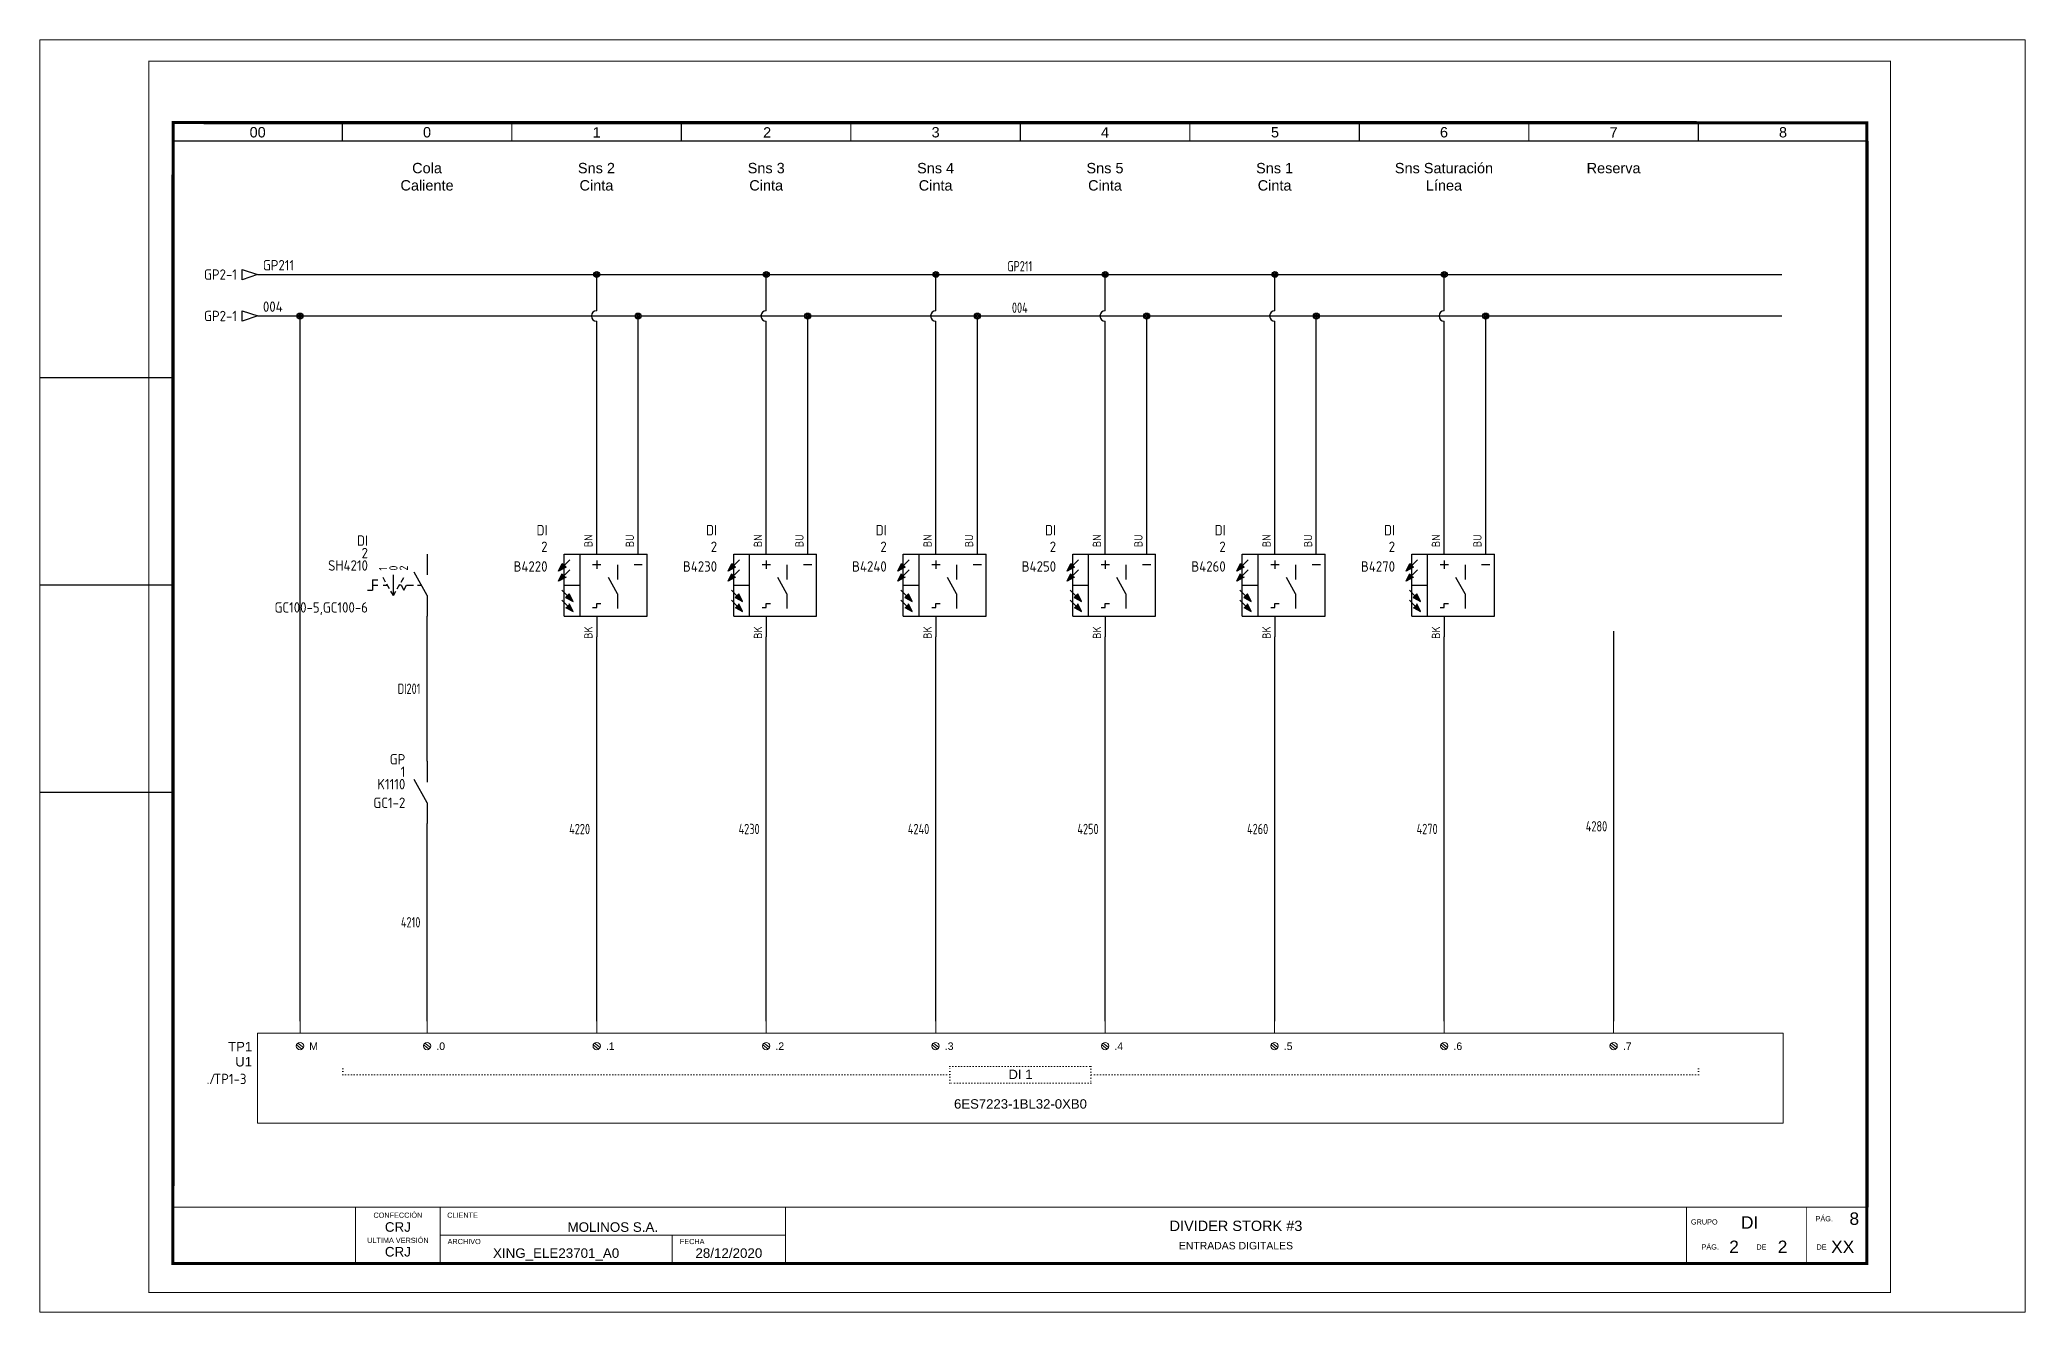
# Paper-space layout 'Layout1' of a CAD drawing. Header units: millimetres. Extents: x -26 to 453, y -5 to 302.
# The model-space entities are those that its viewports show. They can reach past a viewport. Long polylines and large blocks are cut down to what shows.
import ezdxf
from ezdxf.enums import TextEntityAlignment as Align

# ---------------------------------------------------------------- set-up
doc = ezdxf.new("R2010")
doc.units = ezdxf.units.MM
doc.linetypes.add('ACAD_ISO07W100', pattern=[3, 0, -3])
for name, color, linetype in [('BLK_12_THHN', 9, 'Continuous'), ('LOC', 8, 'Continuous'), ('POS', 52, 'Continuous'), ('RED_15', 1, 'Continuous'), ('SYMS', 7, 'Continuous'), ('TAGS', 150, 'Continuous'), ('TERMS', 123, 'Continuous'), ('WHT_15', 7, 'Continuous'), ('WIREFIXED', 7, 'Continuous'), ('WIRENO', 72, 'Continuous'), ('WIREREF_DEST', 52, 'Continuous'), ('XREF', 7, 'Continuous'), ('XREFCHILD', 134, 'Continuous')]:
    doc.layers.add(name, color=color, linetype=linetype)
doc.layers.add('eProC - L2', color=41, linetype='Continuous', lineweight=20)
doc.styles.get("Standard").update_dxf_attribs({"font": 'arial.ttf'})
doc.styles.add('WD_IEC', font='ISOCP2.shx', dxfattribs={"width": 0.9, "height": 4})
picture_1 = doc.add_image_def('image1.jpg', size_in_pixel=(564, 174))

# ---------------------------------------------------------------- blocks, each defined once
blk = doc.blocks.new('eproc_rotulo_005')
at = {"layer": 'eProC - L2', "color": 0, "lineweight": 5, "const_width": 0.233}
for points in [[(0.12, 297.12), (420.12, 297.12), (420.12, 0.12), (0.12, 0.12), (0.12, 297.12)], [(5.9, 20.72), (414.37, 20.7)], [(49.98, 7.12), (49.98, 20.72)], [(70.35, 7.12), (70.35, 20.72)], [(153.64, 7.04), (153.64, 20.64)], [(70.35, 13.92), (153.64, 13.92)], [(126.3, 7.12), (126.3, 13.92)]]:
    blk.add_lwpolyline(points, dxfattribs=at)
at = {"layer": 'eProC - L2', "color": 0}
blk.add_lwpolyline([(420.12, 0.12), (420.12, 297.12), (0.12, 297.12), (0.12, 0.12), (420.12, 0.12)], dxfattribs=at)
at = {"layer": 'eProC - L2', "color": 0, "lineweight": 40, "const_width": 0.75}
blk.add_lwpolyline([(5.92, 7.13), (414.37, 7.11), (414.4, 282.24), (5.95, 282.27)], close=True, dxfattribs=at)
at = {"layer": 'eProC - L2', "color": 0, "lineweight": 5, "const_width": 0.233}
for points in [[(46.8, 277.83), (5.9, 277.83), (5.9, 282.27), (46.8, 282.27)], [(87.64, 277.83), (46.75, 277.83), (46.75, 282.27), (87.64, 282.27)], [(128.54, 277.83), (87.64, 277.83), (87.64, 282.26), (128.54, 282.26)], [(169.38, 277.83), (128.49, 277.83), (128.49, 282.26), (169.38, 282.26)], [(210.28, 277.82), (169.38, 277.82), (169.38, 282.26), (210.28, 282.26)], [(251.12, 277.82), (210.23, 277.82), (210.23, 282.26), (251.12, 282.26)], [(292.02, 277.82), (251.12, 277.82), (251.12, 282.25), (292.02, 282.25)], [(332.86, 277.82), (291.97, 277.82), (291.97, 282.25), (332.86, 282.25)], [(373.76, 277.83), (332.86, 277.83), (332.86, 282.27), (373.76, 282.27)], [(414.6, 277.83), (373.71, 277.83), (373.71, 282.27), (414.6, 282.27)]]:
    blk.add_lwpolyline(points, close=True, dxfattribs=at)
at = {"layer": 'eProC - L2', "color": 0, "lineweight": 0, "const_width": 0.233}
for points in [[(370.87, 7.1), (370.87, 20.7)], [(399.87, 7.1), (399.87, 20.7)]]:
    blk.add_lwpolyline(points, dxfattribs=at)
at = {"layer": 'eProC - L2', "color": 0, "lineweight": 20, "char_height": 2.5, "attachment_point": 8}
for s, insert in [('{\\fArial|b0|i0|c0|p18;00}', (26.35, 278.66)), ('{\\fArial|b0|i0|c0|p18;0}', (67.19, 278.66)), ('{\\fArial|b0|i0|c0|p18;1}', (108.09, 278.66)), ('{\\fArial|b0|i0|c0|p18;2}', (149.2, 278.66)), ('{\\fArial|b0|i0|c0|p18;3}', (189.83, 278.66)), ('{\\fArial|b0|i0|c0|p18;4}', (230.67, 278.66)), ('{\\fArial|b0|i0|c0|p18;5}', (271.66, 278.66)), ('{\\fArial|b0|i0|c0|p18;6}', (312.41, 278.66)), ('{\\fArial|b0|i0|c0|p18;7}', (353.31, 278.66)), ('{\\fArial|b0|i0|c0|p18;8}', (394.16, 278.66))]:
    blk.add_mtext(s, dxfattribs=dict(at, insert=insert))
at = {"layer": 'eProC - L2', "color": 0, "char_height": 1.2552}
for s, insert, attachment_point in [('{\\fArial|b0|i0|c0|p18;CONFECCIÓN }', (60.16, 18.11), 8), ('{\\fArial|b0|i0|c0|p18;CLIENTE}', (72.05, 18.11), 7), ('{\\fArial|b0|i0|c0|p18;GRUPO}', (371.96, 16.49), 7), ('{\\fArial|b0|i0|c0|p18;PÁG.}', (402.01, 17.26), 7), ('{\\fArial|b0|i0|c0|p18;ULTIMA VERSIÓN}', (60.16, 12.05), 8), ('{\\fArial|b0|i0|c0|p18;ARCHIVO}', (72.15, 11.76), 7), ('{\\fArial|b0|i0|c0|p18;FECHA}', (128.15, 11.76), 7), ('{\\fArial|b0|i0|c0|p18;PÁG.}', (374.51, 10.46), 7), ('{\\fArial|b0|i0|c0|p18;DE}', (387.74, 10.46), 7), ('{\\fArial|b0|i0|c0|p18;DE}', (402.24, 10.46), 7)]:
    blk.add_mtext(s, dxfattribs=dict(at, insert=insert, attachment_point=attachment_point))
at = {"layer": 'eProC - L2', "color": 0}
for tag, p in [('PGRAL', (411.35, 17.92)), ('GR_01', (386.11, 17)), ('PG_01', (382.35, 11.13)), ('PT', (394.05, 11.13)), ('PAGT', (408.55, 11.13))]:
    blk.add_attdef(tag, text='', height=3, dxfattribs=at).set_placement(p, align=Align.MIDDLE_CENTER)
for tag, height, p in [('CONF', 2.31, (60.16, 14.76)), ('CLIENTE', 2.31, (111.99, 14.74)), ('DESC', 2.5, (262.25, 14.94)), ('ULT', 2.31, (60.16, 8.79)), ('ARCH', 2.31, (98.32, 8.46)), ('FECHA', 2.31, (139.97, 8.46)), ('DESC_2', 1.8, (262.25, 10.51))]:
    blk.add_attdef(tag, text='', height=height, dxfattribs=at).set_placement(p, align=Align.CENTER)
at = {"layer": 'eProC - L2', "color": 0, "flags": 9}
blk.add_attdef('WD_TB', (0.12, 0.12), '', height=2.5, dxfattribs=at)
at = {"layer": 'eProC - L2', "color": 0}
image = blk.add_image(picture_1, insert=(5.9, 7.12), size_in_units=(44.08, 13.6), dxfattribs=at)
image.dxf.flags = 7
blk = doc.blocks.new('WD_WNH')
at = {"linetype": 'Continuous', "style": 'WD_IEC', "width": 0.8}
blk.add_attdef('WIRENO', text='', height=2.5, dxfattribs=at).set_placement((0, 0.75), align=Align.CENTER)
at = {"style": 'WD_IEC', "flags": 1}
for tag, p in [('W08USER', (0, 0.375)), ('W04USER', (0, 0.875)), ('W05USER', (0, 0.75)), ('W09USER', (0, 0.25)), ('W03USER', (0, 1)), ('W06USER', (0, 0.625)), ('W07USER', (0, 0.5)), ('W02USER', (0, 1.125)), ('W01USER', (0, 1.25)), ('W10USER', (0, 0.125))]:
    blk.add_attdef(tag, text='', height=0.08, dxfattribs=at).set_placement(p, align=Align.CENTER)
blk = doc.blocks.new('WDDOT')
for radius in [0.72, 0.449, 0.223]:
    blk.add_circle((0, 0), radius)
blk = doc.blocks.new('DI_1500')
at = {"layer": 'eProC - L2', "color": 0}
for points in [[(0, 0), (-0.01, -257.12), (408.47, -257.17), (408.47, 0), (0, 0)], [(388.26, -215.25), (20.4, -215.25)], [(20.4, -236.9), (20.4, -215.25)], [(30.65, -212.29), (30.65, -215.25)], [(61.29, -212.29), (61.29, -215.25)], [(102.19, -212.29), (102.19, -215.25)], [(143.08, -212.29), (143.08, -215.25)], [(183.93, -212.29), (183.93, -215.25)], [(224.82, -212.29), (224.82, -215.25)], [(265.67, -212.29), (265.67, -215.25)], [(306.57, -212.29), (306.57, -215.25)], [(347.41, -212.29), (347.41, -215.25)], [(388.26, -215.25), (388.26, -236.9)], [(31.12, -219.08), (29.81, -218.04)], [(30.13, -217.61), (31.46, -218.66)], [(61.76, -219.08), (60.45, -218.04)], [(60.78, -217.61), (62.11, -218.66)], [(102.66, -219.08), (101.35, -218.04)], [(101.67, -217.61), (103.01, -218.66)], [(143.53, -219.08), (142.22, -218.04)], [(142.54, -217.61), (143.88, -218.66)], [(184.37, -219.08), (183.07, -218.04)], [(183.39, -217.61), (184.72, -218.66)], [(225.27, -219.08), (223.96, -218.04)], [(224.28, -217.61), (225.62, -218.66)], [(266.11, -219.08), (264.81, -218.04)], [(265.13, -217.61), (266.46, -218.66)], [(307.04, -219.08), (305.73, -218.04)], [(306.05, -217.61), (307.38, -218.66)], [(347.88, -219.08), (346.57, -218.04)], [(346.89, -217.61), (348.23, -218.66)], [(20.4, -236.9), (388.26, -236.9)]]:
    blk.add_lwpolyline(points, dxfattribs=at)
at = {"layer": 'eProC - L2', "color": 0, "linetype": 'ACAD_ISO07W100', "ltscale": 0.2}
for points in [[(40.95, -223.8), (40.95, -225.26), (187.38, -225.26)], [(367.86, -223.8), (367.86, -225.26), (221.37, -225.26)]]:
    blk.add_lwpolyline(points, dxfattribs=at)
blk.add_lwpolyline([(187.38, -223.24), (221.37, -223.24), (221.37, -227.27), (187.38, -227.27)], close=True, dxfattribs=at)
at = {"layer": 'eProC - L2', "color": 0}
for centre in [(30.65, -218.33), (61.29, -218.33), (102.19, -218.33), (143.06, -218.33), (183.9, -218.33), (224.8, -218.33), (265.64, -218.33), (306.57, -218.33), (347.41, -218.33)]:
    blk.add_circle(centre, 0.885, dxfattribs=at)
at = {"layer": 'eProC - L2', "color": 0, "attachment_point": 1}
for s, insert, char_height in [('M', (32.87, -217.46), 1.81), ('.0', (63.52, -217.46), 1.814), ('.1', (104.41, -217.46), 1.814), ('.2', (145.28, -217.46), 1.814), ('.3', (186.13, -217.46), 1.814), ('.4', (227.02, -217.46), 1.814), ('.5', (267.87, -217.46), 1.814), ('.6', (308.79, -217.46), 1.814), ('.7', (349.64, -217.46), 1.814)]:
    blk.add_mtext_dynamic_manual_height_columns(s, width=4.9131, gutter_width=11.34, heights=[0], dxfattribs=dict(at, insert=insert, char_height=char_height))
at = {"layer": 'eProC - L2', "color": 0}
for tag, p in [('GRUPO', (19.12, -219.59)), ('MODULO', (19.08, -223.26))]:
    blk.add_attdef(tag, text='', height=2.27, dxfattribs=at).set_placement(p, align=Align.RIGHT)
for tag, p in [('BYTE', (204.38, -226.29)), ('MODELO', (204.38, -233.43))]:
    blk.add_attdef(tag, text='', height=2.27, dxfattribs=at).set_placement(p, align=Align.CENTER)
blk = doc.blocks.new('HA2D1_REF')
at = {"insert": (0.12, 1.25), "char_height": 2.5, "attachment_point": 1, "style": 'WD_IEC'}
blk.add_mtext_dynamic_manual_height_columns('./', width=3.6033, gutter_width=12.5, heights=[0], dxfattribs=at)
at = {"style": 'WD_IEC', "flags": 8}
blk.add_attdef('SIGCODE', (0, 3), '', height=2.5, dxfattribs=at)
at = {"style": 'WD_IEC'}
blk.add_attdef('XREF', text='', height=2.5, dxfattribs=at).set_placement((1.82, 0), align=Align.MIDDLE_LEFT)
blk.add_attdef('DESC1', text='', height=2.5, dxfattribs=at).set_placement((4.5, -4.19), align=Align.MIDDLE_CENTER)
blk = doc.blocks.new('HA1D3')
blk.add_lwpolyline([(0, 0), (-3.75, -1.25), (-3.75, 1.25)], close=True)
at = {"style": 'WD_IEC'}
blk.add_attdef('XREF', text='', height=2.5, dxfattribs=at).set_placement((-5, 0), align=Align.MIDDLE_RIGHT)
at = {"style": 'WD_IEC', "flags": 1}
blk.add_attdef('SIGCODE', text='', height=1, dxfattribs=at).set_placement((-2.5, 1.8), align=Align.RIGHT)
at = {"style": 'WD_IEC'}
for tag, p, height, flags in [('X1TERM01', (0, 0), 0.32, 1), ('WIRENO', (1.25, 1), 2.5, 8)]:
    blk.add_attdef(tag, p, '', height=height, dxfattribs=dict(at, flags=flags))
blk.add_attdef('DESC1', text='', height=2.5, dxfattribs=at).set_placement((1.25, -1), align=Align.TOP_LEFT)
blk = doc.blocks.new('WD_WNV')
at = {"linetype": 'Continuous', "style": 'WD_IEC', "width": 0.8}
blk.add_attdef('WIRENO', text='', height=2.5, dxfattribs=at).set_placement((-1.6, 0), align=Align.MIDDLE_RIGHT)
at = {"style": 'WD_IEC', "flags": 1}
for tag, p in [('W08USER', (-1, 0.375)), ('W04USER', (-1, 0.875)), ('W05USER', (-1, 0.75)), ('W09USER', (-1, 0.25)), ('W03USER', (-1, 1)), ('W06USER', (-1, 0.625)), ('W07USER', (-1, 0.5)), ('W02USER', (-1, 1.125)), ('W01USER', (-1, 1.25)), ('W10USER', (-1, 0.125))]:
    blk.add_attdef(tag, text='', height=0.08, dxfattribs=at).set_placement(p, align=Align.CENTER)
blk = doc.blocks.new('VPE11B16')
for p, q in [((0, 7.5), (0, 12.5)), ((10, 7.5), (10, 12.5)), ((-9.2, 3.39), (-8.29, 5.2)), ((-8.29, 5.2), (-7.38, 4.29)), ((-7.85, -7.5), (-7.85, 7.5)), ((-7.85, 7.5), (12.15, 7.5)), ((-7.83, 4.75), (-6.47, 6.11)), ((-4.1, 7.5), (-4.1, -7.5)), ((-1, 4.94), (1, 4.94)), ((0, 5.94), (0, 3.94)), ((5, 4.88), (5, 1.38)), ((9, 4.94), (11, 4.94)), ((12.15, -7.5), (12.15, 7.5)), ((-7.38, 4.29), (-9.2, 3.39)), ((-9.2, 0.98), (-8.29, 2.8)), ((-7.38, 1.89), (-9.2, 0.98)), ((-7.85, 0), (-4.1, 0)), ((-7.83, 2.34), (-6.47, 3.71)), ((5, -2.12), (2.81, 1.81)), ((-7.06, -2.56), (-8.42, -1.2)), ((-7.06, -4.97), (-8.42, -3.6)), ((-6.61, -2.11), (-7.52, -3.02)), ((-7.52, -3.02), (-5.7, -3.92)), ((-5.7, -3.92), (-6.61, -2.11)), ((-5.7, -6.33), (-6.61, -4.51)), ((0, -5.43), (0, -4.43)), ((0, -4.43), (1, -4.43)), ((5, -2.12), (5, -5.62)), ((-7.85, -7.5), (12.15, -7.5)), ((-7.52, -5.42), (-5.7, -6.33)), ((-1, -5.43), (0, -5.43)), ((0, -7.5), (0, -12.5))]:
    blk.add_line(p, q)
for points in [[(-8.29, 5.2), (-7.38, 4.29), (-9.2, 3.39)], [(-8.29, 2.8), (-7.38, 1.89), (-9.2, 0.98)], [(-6.61, -2.11), (-7.52, -3.02), (-5.7, -3.92)], [(-6.61, -4.51), (-7.52, -5.42), (-5.7, -6.33)]]:
    blk.add_solid(points)
at = {"style": 'WD_IEC'}
for tag, p in [('INST', (-11.85, 12)), ('LOC', (-11.85, 8)), ('TAG1', (-11.85, 3.25)), ('XREF', (-11.85, -1.35)), ('DESC1', (-11.85, -5.2)), ('DESC2', (-11.85, -9.2)), ('DESC3', (-11.85, -13.2))]:
    blk.add_attdef(tag, text='', height=2.5, dxfattribs=at).set_placement(p, align=Align.RIGHT)
for tag, p in [('TERM01', (-1, 12.23)), ('TERM02', (9, 12.23))]:
    blk.add_attdef(tag, text='', height=2, rotation=90, dxfattribs=at).set_placement(p, align=Align.RIGHT)
at = {"style": 'WD_IEC', "flags": 1}
for tag, p, height in [('X2TERM01', (0, 12.5), 0.32), ('X2TERM02', (10, 12.5), 0.32), ('MFG', (12.69, 6.06), 1.5), ('CAT', (12.69, 3.56), 1.5), ('X4LINK', (-7.85, 0), 0.32), ('X1LINK', (12.15, 0), 0.32), ('ASSYCODE', (12.76, -4.38), 1), ('FAMILY', (12.76, -5.88), 1), ('CATDESC', (12.76, -7.38), 1), ('X8TERM03', (0, -12.5), 0.32)]:
    blk.add_attdef(tag, p, '', height=height, dxfattribs=at)
at = {"style": 'WD_IEC'}
blk.add_attdef('TERM03', (-1, -12.96), '', height=2, rotation=90, dxfattribs=at)
blk = doc.blocks.new('VSS11S31')
for p, q in [((0, 7.5), (0, 2.5)), ((-13.12, 1.25), (-11.87, 1.25)), ((-13.12, 1.25), (-13.12, -1.25)), ((-13.12, 0), (-11.87, 0)), ((-10, 0.75), (-10.62, 1.83)), ((-10.62, 0), (-9.57, 0)), ((-9.06, -0.88), (-9.69, 0.21)), ((-8.12, -2.5), (-8.12, 2.5)), ((-7.19, -0.88), (-6.56, 0.21)), ((-6.25, 0), (-6.68, 0)), ((-6.25, 0.75), (-5.62, 1.83)), ((-6.25, 0), (-5.62, -1.25)), ((-5.62, -1.25), (-5, 0)), ((-5, 0), (-3.31, 0)), ((0, -2.5), (-3.12, 3.12)), ((-2.31, 0), (-1.39, 0)), ((-14.37, -1.25), (-13.12, -1.25)), ((-8.12, -2.5), (-8.75, -1.42)), ((-8.12, -2.5), (-7.5, -1.42)), ((0, -2.5), (0, -7.5))]:
    blk.add_line(p, q)
at = {"style": 'WD_IEC'}
for tag, p in [('INST', (-14.26, 9.49)), ('TAG1', (-14.26, 3.49)), ('LOC', (-14.26, 6.49)), ('DESC1', (-14.26, -9.62)), ('DESC3', (-14.26, -15.62)), ('DESC2', (-14.26, -12.62))]:
    blk.add_attdef(tag, text='', height=2.5, dxfattribs=at).set_placement(p, align=Align.RIGHT)
at = {"style": 'WD_IEC', "flags": 8}
for tag, p in [('POS1', (-10.62, 3.5)), ('POS2', (-8.12, 3.5)), ('POS3', (-5.62, 3.5))]:
    blk.add_attdef(tag, text='', height=2, rotation=90, dxfattribs=at).set_placement(p, align=Align.MIDDLE_LEFT)
at = {"style": 'WD_IEC'}
blk.add_attdef('TERM01', text='', height=2, rotation=90, dxfattribs=at).set_placement((-1, 7.5), align=Align.RIGHT)
at = {"style": 'WD_IEC', "flags": 1}
for tag, p, height in [('X2TERM01', (0, 7.5), 0.32), ('CONTACT', (0.75, 3.89), 1), ('MFG', (-18.2, 0.06), 1.5), ('X1LINK', (0, 0), 0.32), ('COMMON', (2, 2.64), 1), ('CAT', (-18.2, -2.51), 1.5), ('ASSYCODE', (1, -3.5), 1), ('FAMILY', (1, -5), 1), ('X8TERM02', (0, -7.5), 0.32), ('CATDESC', (1, -6.5), 1)]:
    blk.add_attdef(tag, p, '', height=height, dxfattribs=at)
at = {"style": 'WD_IEC'}
blk.add_attdef('TERM02', (-1.1, -7.8), '', height=2, rotation=90, dxfattribs=at)
at = {"lineweight": 15, "style": 'WD_IEC'}
blk.add_attdef('XREF', text='', height=2.5, dxfattribs=at).set_placement((-14.26, -6.62), align=Align.RIGHT)
blk = doc.blocks.new('VMS21')
for p, q in [((0, 7.5), (0, 2.5)), ((0, -2.5), (-3.12, 3.12)), ((0, -2.5), (0, -7.5))]:
    blk.add_line(p, q)
at = {"style": 'WD_IEC'}
for tag, p in [('INST', (-5.25, 6.75)), ('LOC', (-5.25, 3.75)), ('TAG2', (-5.25, 0.75)), ('DESC1', (-5.25, -6.75)), ('XREF', (-5.25, -3.75)), ('DESC2', (-5.25, -9.75)), ('DESC3', (-5.25, -12.75))]:
    blk.add_attdef(tag, text='', height=2.5, dxfattribs=at).set_placement(p, align=Align.RIGHT)
blk.add_attdef('TERM01', text='', height=2, rotation=90, dxfattribs=at).set_placement((-1, 7.5), align=Align.RIGHT)
at = {"style": 'WD_IEC', "flags": 1}
for tag, p, height in [('X2TERM01', (0, 7.5), 0.32), ('X4LINK', (-2.81, 0), 0.32), ('X1LINK', (-0.5, 0), 0.32), ('CONTACT', (4, -3.5), 1), ('FAMILY', (4, -5), 1), ('X8TERM02', (0, -7.5), 0.32)]:
    blk.add_attdef(tag, p, '', height=height, dxfattribs=at)
at = {"style": 'WD_IEC'}
blk.add_attdef('TERM02', (-1, -7.5), '', height=2, rotation=90, dxfattribs=at)

msp = doc.modelspace()

# ---------------------------------------------------------------- linework, layer by layer
for p, q in [((5.9, 220.72), (-76.86, 220.72)), ((5.9, 170.72), (-76.86, 170.72)), ((5.9, 120.72), (-76.86, 120.72))]:
    msp.add_line(p, q)
at = {"layer": 'BLK_12_THHN'}
msp.add_line((414.6, 277.83), (414.59, 20.7), dxfattribs=at)
at = {"layer": 'RED_15'}
for p, q in [((26.35, 245.63), (393.9, 245.63)), ((108.1, 236.9), (108.1, 245.63)), ((148.99, 236.9), (148.99, 245.63)), ((189.89, 236.9), (189.89, 245.55)), ((230.73, 236.9), (230.73, 245.55)), ((271.63, 236.9), (271.63, 245.63)), ((312.48, 236.9), (312.48, 245.63)), ((108.1, 183.22), (108.1, 234.36)), ((148.99, 183.22), (148.99, 234.36)), ((189.89, 183.22), (189.89, 234.36)), ((230.73, 183.22), (230.73, 234.36)), ((271.63, 183.22), (271.63, 234.36)), ((312.48, 183.22), (312.48, 234.36)), ((67.2, 128.22), (67.2, 163.22)), ((108.1, 65.59), (108.1, 158.22)), ((148.99, 65.59), (148.99, 158.22)), ((189.89, 65.59), (189.89, 158.22)), ((230.73, 65.59), (230.73, 158.22)), ((271.63, 65.59), (271.63, 158.22)), ((312.48, 65.59), (312.48, 158.22)), ((353.37, 65.59), (353.37, 159.58)), ((67.2, 65.59), (67.2, 113.22))]:
    msp.add_line(p, q, dxfattribs=at)
for centre in [(108.1, 235.63), (148.99, 235.63), (189.89, 235.63), (230.73, 235.63), (271.63, 235.63), (312.48, 235.63)]:
    msp.add_arc(centre, 1.27, 90, 270, dxfattribs=at)
at = {"layer": 'WHT_15'}
for p, q in [((26.37, 235.63), (393.9, 235.63)), ((36.56, 65.59), (36.56, 235.63)), ((118.1, 183.22), (118.1, 235.63)), ((158.99, 183.22), (158.99, 235.63)), ((199.89, 183.22), (199.89, 235.31)), ((240.73, 183.22), (240.73, 235.31)), ((281.63, 183.22), (281.63, 235.63)), ((322.48, 183.22), (322.48, 235.63))]:
    msp.add_line(p, q, dxfattribs=at)

# ---------------------------------------------------------------- block references
ref = msp.add_blockref('eproc_rotulo_005', (0, 0))
ref.add_attrib('PAGT', 'XX', dxfattribs={"layer": 'eProC - L2', "height": 3}).set_placement((408.55, 11.13), align=Align.MIDDLE_CENTER)
ref.add_attrib('PGRAL', '8', dxfattribs={"layer": 'eProC - L2', "height": 3}).set_placement((411.35, 17.92), align=Align.MIDDLE_CENTER)
ref.add_attrib('PT', '2', dxfattribs={"layer": 'eProC - L2', "height": 3}).set_placement((394.05, 11.13), align=Align.MIDDLE_CENTER)
ref.add_attrib('GR_01', 'DI', dxfattribs={"layer": 'eProC - L2', "height": 3}).set_placement((386.11, 17), align=Align.MIDDLE_CENTER)
ref.add_attrib('PG_01', '2', dxfattribs={"layer": 'eProC - L2', "height": 3}).set_placement((382.35, 11.13), align=Align.MIDDLE_CENTER)
ref.add_attrib('FECHA', '28/12/2020', dxfattribs={"layer": 'eProC - L2', "height": 2.305}).set_placement((139.97, 8.46), align=Align.CENTER)
ref.add_attrib('CLIENTE', 'MOLINOS S.A.', dxfattribs={"layer": 'eProC - L2', "height": 2.3051}).set_placement((111.99, 14.74), align=Align.CENTER)
ref.add_attrib('CONF', 'CRJ', dxfattribs={"layer": 'eProC - L2', "height": 2.305}).set_placement((60.16, 14.76), align=Align.CENTER)
ref.add_attrib('ULT', 'CRJ', dxfattribs={"layer": 'eProC - L2', "height": 2.305}).set_placement((60.16, 8.79), align=Align.CENTER)
ref.add_attrib('DESC', 'DIVIDER STORK #3', dxfattribs={"layer": 'eProC - L2', "height": 2.5}).set_placement((262.25, 14.94), align=Align.CENTER)
ref.add_attrib('DESC_2', 'ENTRADAS DIGITALES', dxfattribs={"layer": 'eProC - L2', "height": 1.8}).set_placement((262.25, 10.51), align=Align.CENTER)
ref.add_attrib('ARCH', 'XING_ELE23701_A0', dxfattribs={"layer": 'eProC - L2', "height": 2.3051}).set_placement((98.32, 8.46), align=Align.CENTER)
at = {"layer": 'SYMS'}
ref = msp.add_blockref('HA1D3', (26.35, 245.63), dxfattribs=at)
ref.add_attrib('XREF', 'GP2-1', dxfattribs={"layer": 'XREF', "height": 2.5, "style": 'WD_IEC'}).set_placement((21.35, 245.63), align=Align.MIDDLE_RIGHT)
ref.add_attrib('WIRENO', 'GP211', (27.6, 246.63), dxfattribs={"layer": 'WIREREF_DEST', "height": 2.5, "style": 'WD_IEC', "flags": 8})
for p in [(108.1, 245.63), (148.99, 245.63), (189.89, 245.63), (230.73, 245.63), (271.63, 245.63), (312.48, 245.63), (36.56, 235.63), (118.1, 235.63), (158.99, 235.63), (199.89, 235.63), (240.73, 235.63), (281.63, 235.63), (322.48, 235.63)]:
    msp.add_blockref('WDDOT', p, dxfattribs=at)
ref = msp.add_blockref('HA1D3', (26.37, 235.63), dxfattribs=at)
ref.add_attrib('XREF', 'GP2-1', dxfattribs={"layer": 'XREF', "height": 2.5, "style": 'WD_IEC'}).set_placement((21.37, 235.63), align=Align.MIDDLE_RIGHT)
ref.add_attrib('WIRENO', '004', (27.62, 236.63), dxfattribs={"layer": 'WIREREF_DEST', "height": 2.5, "style": 'WD_IEC', "flags": 8})
ref = msp.add_blockref('VSS11S31', (67.2, 170.72), dxfattribs=at)
ref.add_attrib('POS1', '1', dxfattribs={"layer": 'POS', "height": 2, "rotation": 90, "style": 'WD_IEC', "flags": 8}).set_placement((56.58, 174.22), align=Align.MIDDLE_LEFT)
ref.add_attrib('POS2', '0', dxfattribs={"layer": 'POS', "height": 2, "rotation": 90, "style": 'WD_IEC', "flags": 8}).set_placement((59.08, 174.22), align=Align.MIDDLE_LEFT)
ref.add_attrib('POS3', '2', dxfattribs={"layer": 'POS', "height": 2, "rotation": 90, "style": 'WD_IEC', "flags": 8}).set_placement((61.58, 174.22), align=Align.MIDDLE_LEFT)
ref.add_attrib('TAG1', 'SH4210', dxfattribs={"layer": 'TAGS', "height": 2.5, "style": 'WD_IEC'}).set_placement((52.94, 174.21), align=Align.RIGHT)
ref.add_attrib('INST', 'DI', dxfattribs={"layer": 'LOC', "height": 2.5, "style": 'WD_IEC'}).set_placement((52.94, 180.21), align=Align.RIGHT)
ref.add_attrib('LOC', '2', dxfattribs={"layer": 'LOC', "height": 2.5, "style": 'WD_IEC'}).set_placement((52.94, 177.21), align=Align.RIGHT)
ref.add_attrib('XREF', 'GC100-5,GC100-6', dxfattribs={"layer": 'XREF', "lineweight": 15, "height": 2.5, "style": 'WD_IEC'}).set_placement((52.94, 164.09), align=Align.RIGHT)
ref = msp.add_blockref('VPE11B16', (108.1, 170.72), dxfattribs=at)
ref.add_attrib('TERM02', 'BU', dxfattribs={"layer": 'TERMS', "height": 2, "rotation": 90, "style": 'WD_IEC'}).set_placement((117.1, 182.95), align=Align.RIGHT)
ref.add_attrib('TERM01', 'BN', dxfattribs={"layer": 'TERMS', "height": 2, "rotation": 90, "style": 'WD_IEC'}).set_placement((107.1, 182.95), align=Align.RIGHT)
ref.add_attrib('TERM03', 'BK', (107.1, 157.76), dxfattribs={"layer": 'TERMS', "height": 2, "rotation": 90, "style": 'WD_IEC'})
ref.add_attrib('TAG1', 'B4220', dxfattribs={"layer": 'TAGS', "height": 2.5, "style": 'WD_IEC'}).set_placement((96.25, 173.97), align=Align.RIGHT)
ref.add_attrib('INST', 'DI', dxfattribs={"layer": 'LOC', "height": 2.5, "style": 'WD_IEC'}).set_placement((96.25, 182.72), align=Align.RIGHT)
ref.add_attrib('LOC', '2', dxfattribs={"layer": 'LOC', "height": 2.5, "style": 'WD_IEC'}).set_placement((96.25, 178.72), align=Align.RIGHT)
ref = msp.add_blockref('VPE11B16', (148.99, 170.72), dxfattribs=at)
ref.add_attrib('TERM02', 'BU', dxfattribs={"layer": 'TERMS', "height": 2, "rotation": 90, "style": 'WD_IEC'}).set_placement((157.99, 182.95), align=Align.RIGHT)
ref.add_attrib('TERM01', 'BN', dxfattribs={"layer": 'TERMS', "height": 2, "rotation": 90, "style": 'WD_IEC'}).set_placement((147.99, 182.95), align=Align.RIGHT)
ref.add_attrib('TERM03', 'BK', (147.99, 157.76), dxfattribs={"layer": 'TERMS', "height": 2, "rotation": 90, "style": 'WD_IEC'})
ref.add_attrib('TAG1', 'B4230', dxfattribs={"layer": 'TAGS', "height": 2.5, "style": 'WD_IEC'}).set_placement((137.14, 173.97), align=Align.RIGHT)
ref.add_attrib('INST', 'DI', dxfattribs={"layer": 'LOC', "height": 2.5, "style": 'WD_IEC'}).set_placement((137.14, 182.72), align=Align.RIGHT)
ref.add_attrib('LOC', '2', dxfattribs={"layer": 'LOC', "height": 2.5, "style": 'WD_IEC'}).set_placement((137.14, 178.72), align=Align.RIGHT)
ref = msp.add_blockref('VPE11B16', (189.89, 170.72), dxfattribs=at)
ref.add_attrib('TERM02', 'BU', dxfattribs={"layer": 'TERMS', "height": 2, "rotation": 90, "style": 'WD_IEC'}).set_placement((198.89, 182.95), align=Align.RIGHT)
ref.add_attrib('TERM01', 'BN', dxfattribs={"layer": 'TERMS', "height": 2, "rotation": 90, "style": 'WD_IEC'}).set_placement((188.89, 182.95), align=Align.RIGHT)
ref.add_attrib('TERM03', 'BK', (188.89, 157.76), dxfattribs={"layer": 'TERMS', "height": 2, "rotation": 90, "style": 'WD_IEC'})
ref.add_attrib('TAG1', 'B4240', dxfattribs={"layer": 'TAGS', "height": 2.5, "style": 'WD_IEC'}).set_placement((178.04, 173.97), align=Align.RIGHT)
ref.add_attrib('INST', 'DI', dxfattribs={"layer": 'LOC', "height": 2.5, "style": 'WD_IEC'}).set_placement((178.04, 182.72), align=Align.RIGHT)
ref.add_attrib('LOC', '2', dxfattribs={"layer": 'LOC', "height": 2.5, "style": 'WD_IEC'}).set_placement((178.04, 178.72), align=Align.RIGHT)
ref = msp.add_blockref('VPE11B16', (230.73, 170.72), dxfattribs=at)
ref.add_attrib('TERM02', 'BU', dxfattribs={"layer": 'TERMS', "height": 2, "rotation": 90, "style": 'WD_IEC'}).set_placement((239.73, 182.95), align=Align.RIGHT)
ref.add_attrib('TERM01', 'BN', dxfattribs={"layer": 'TERMS', "height": 2, "rotation": 90, "style": 'WD_IEC'}).set_placement((229.73, 182.95), align=Align.RIGHT)
ref.add_attrib('TERM03', 'BK', (229.73, 157.76), dxfattribs={"layer": 'TERMS', "height": 2, "rotation": 90, "style": 'WD_IEC'})
ref.add_attrib('TAG1', 'B4250', dxfattribs={"layer": 'TAGS', "height": 2.5, "style": 'WD_IEC'}).set_placement((218.88, 173.97), align=Align.RIGHT)
ref.add_attrib('INST', 'DI', dxfattribs={"layer": 'LOC', "height": 2.5, "style": 'WD_IEC'}).set_placement((218.88, 182.72), align=Align.RIGHT)
ref.add_attrib('LOC', '2', dxfattribs={"layer": 'LOC', "height": 2.5, "style": 'WD_IEC'}).set_placement((218.88, 178.72), align=Align.RIGHT)
ref = msp.add_blockref('VPE11B16', (271.63, 170.72), dxfattribs=at)
ref.add_attrib('TERM02', 'BU', dxfattribs={"layer": 'TERMS', "height": 2, "rotation": 90, "style": 'WD_IEC'}).set_placement((280.63, 182.95), align=Align.RIGHT)
ref.add_attrib('TERM01', 'BN', dxfattribs={"layer": 'TERMS', "height": 2, "rotation": 90, "style": 'WD_IEC'}).set_placement((270.63, 182.95), align=Align.RIGHT)
ref.add_attrib('TERM03', 'BK', (270.63, 157.76), dxfattribs={"layer": 'TERMS', "height": 2, "rotation": 90, "style": 'WD_IEC'})
ref.add_attrib('TAG1', 'B4260', dxfattribs={"layer": 'TAGS', "height": 2.5, "style": 'WD_IEC'}).set_placement((259.78, 173.97), align=Align.RIGHT)
ref.add_attrib('INST', 'DI', dxfattribs={"layer": 'LOC', "height": 2.5, "style": 'WD_IEC'}).set_placement((259.78, 182.72), align=Align.RIGHT)
ref.add_attrib('LOC', '2', dxfattribs={"layer": 'LOC', "height": 2.5, "style": 'WD_IEC'}).set_placement((259.78, 178.72), align=Align.RIGHT)
ref = msp.add_blockref('VPE11B16', (312.48, 170.72), dxfattribs=at)
ref.add_attrib('TERM02', 'BU', dxfattribs={"layer": 'TERMS', "height": 2, "rotation": 90, "style": 'WD_IEC'}).set_placement((321.48, 182.95), align=Align.RIGHT)
ref.add_attrib('TERM01', 'BN', dxfattribs={"layer": 'TERMS', "height": 2, "rotation": 90, "style": 'WD_IEC'}).set_placement((311.48, 182.95), align=Align.RIGHT)
ref.add_attrib('TERM03', 'BK', (311.48, 157.76), dxfattribs={"layer": 'TERMS', "height": 2, "rotation": 90, "style": 'WD_IEC'})
ref.add_attrib('TAG1', 'B4270', dxfattribs={"layer": 'TAGS', "height": 2.5, "style": 'WD_IEC'}).set_placement((300.62, 173.97), align=Align.RIGHT)
ref.add_attrib('INST', 'DI', dxfattribs={"layer": 'LOC', "height": 2.5, "style": 'WD_IEC'}).set_placement((300.62, 182.72), align=Align.RIGHT)
ref.add_attrib('LOC', '2', dxfattribs={"layer": 'LOC', "height": 2.5, "style": 'WD_IEC'}).set_placement((300.62, 178.72), align=Align.RIGHT)
ref = msp.add_blockref('VMS21', (67.2, 120.72), dxfattribs=at)
ref.add_attrib('XREF', 'GC1-2', dxfattribs={"layer": 'XREFCHILD', "height": 2.5, "style": 'WD_IEC'}).set_placement((61.95, 116.97), align=Align.RIGHT)
ref.add_attrib('LOC', '1', dxfattribs={"layer": 'LOC', "height": 2.5, "style": 'WD_IEC'}).set_placement((61.95, 124.47), align=Align.RIGHT)
ref.add_attrib('INST', 'GP', dxfattribs={"layer": 'LOC', "height": 2.5, "style": 'WD_IEC'}).set_placement((61.95, 127.47), align=Align.RIGHT)
ref.add_attrib('TAG2', 'K1110', dxfattribs={"layer": 'TAGS', "height": 2.5, "style": 'WD_IEC'}).set_placement((61.95, 121.47), align=Align.RIGHT)
ref = msp.add_blockref('HA2D1_REF', (13.97, 51.61), dxfattribs=at)
ref.add_attrib('XREF', 'TP1-3', dxfattribs={"layer": 'XREF', "height": 2.5, "style": 'WD_IEC'}).set_placement((15.79, 51.61), align=Align.MIDDLE_LEFT)
at = {"layer": 'WHT_15'}
ref = msp.add_blockref('DI_1500', (5.91, 277.88), dxfattribs=at)
ref.add_attrib('BYTE', 'DI 1', dxfattribs={"layer": 'eProC - L2', "height": 2.267}).set_placement((210.29, 51.59), align=Align.CENTER)
ref.add_attrib('MODELO', '6ES7223-1BL32-0XB0', dxfattribs={"layer": 'eProC - L2', "height": 2.2674}).set_placement((210.29, 44.46), align=Align.CENTER)
ref.add_attrib('MODULO', 'U1', dxfattribs={"layer": 'eProC - L2', "height": 2.267}).set_placement((24.99, 54.63), align=Align.RIGHT)
ref.add_attrib('GRUPO', 'TP1', dxfattribs={"layer": 'eProC - L2', "height": 2.267}).set_placement((25.03, 58.29), align=Align.RIGHT)
at = {"layer": 'WIREFIXED'}
ref = msp.add_blockref('WD_WNV', (67.2, 145.72), dxfattribs=at)
ref.add_attrib('WIRENOF', 'DI201', dxfattribs={"linetype": 'Continuous', "height": 2.5, "style": 'WD_IEC', "width": 0.8}).set_placement((65.6, 145.72), align=Align.MIDDLE_RIGHT)
ref = msp.add_blockref('WD_WNV', (108.1, 111.9), dxfattribs=at)
ref.add_attrib('WIRENOF', '4220', dxfattribs={"linetype": 'Continuous', "height": 2.5, "style": 'WD_IEC', "width": 0.8}).set_placement((106.5, 111.9), align=Align.MIDDLE_RIGHT)
ref = msp.add_blockref('WD_WNV', (148.99, 111.9), dxfattribs=at)
ref.add_attrib('WIRENOF', '4230', dxfattribs={"linetype": 'Continuous', "height": 2.5, "style": 'WD_IEC', "width": 0.8}).set_placement((147.39, 111.9), align=Align.MIDDLE_RIGHT)
ref = msp.add_blockref('WD_WNV', (189.89, 111.9), dxfattribs=at)
ref.add_attrib('WIRENOF', '4240', dxfattribs={"linetype": 'Continuous', "height": 2.5, "style": 'WD_IEC', "width": 0.8}).set_placement((188.29, 111.9), align=Align.MIDDLE_RIGHT)
ref = msp.add_blockref('WD_WNV', (230.73, 111.9), dxfattribs=at)
ref.add_attrib('WIRENOF', '4250', dxfattribs={"linetype": 'Continuous', "height": 2.5, "style": 'WD_IEC', "width": 0.8}).set_placement((229.13, 111.9), align=Align.MIDDLE_RIGHT)
ref = msp.add_blockref('WD_WNV', (271.63, 111.9), dxfattribs=at)
ref.add_attrib('WIRENOF', '4260', dxfattribs={"linetype": 'Continuous', "height": 2.5, "style": 'WD_IEC', "width": 0.8}).set_placement((270.03, 111.9), align=Align.MIDDLE_RIGHT)
ref = msp.add_blockref('WD_WNV', (312.48, 111.9), dxfattribs=at)
ref.add_attrib('WIRENOF', '4270', dxfattribs={"linetype": 'Continuous', "height": 2.5, "style": 'WD_IEC', "width": 0.8}).set_placement((310.88, 111.9), align=Align.MIDDLE_RIGHT)
ref = msp.add_blockref('WD_WNV', (353.37, 112.55), dxfattribs=at)
ref.add_attrib('WIRENOF', '4280', dxfattribs={"linetype": 'Continuous', "height": 2.5, "style": 'WD_IEC', "width": 0.8}).set_placement((351.77, 112.55), align=Align.MIDDLE_RIGHT)
ref = msp.add_blockref('WD_WNV', (67.2, 89.4), dxfattribs=at)
ref.add_attrib('WIRENOF', '4210', dxfattribs={"linetype": 'Continuous', "height": 2.5, "style": 'WD_IEC', "width": 0.8}).set_placement((65.6, 89.4), align=Align.MIDDLE_RIGHT)
at = {"layer": 'WIRENO'}
ref = msp.add_blockref('WD_WNH', (210.12, 245.63), dxfattribs=at)
ref.add_attrib('WIRENO', 'GP211', dxfattribs={"linetype": 'Continuous', "height": 2.5, "style": 'WD_IEC', "width": 0.8}).set_placement((210.12, 246.38), align=Align.CENTER)
ref = msp.add_blockref('WD_WNH', (210.13, 235.63), dxfattribs=at)
ref.add_attrib('WIRENO', '004', dxfattribs={"linetype": 'Continuous', "height": 2.5, "style": 'WD_IEC', "width": 0.8}).set_placement((210.13, 236.38), align=Align.CENTER)

# ---------------------------------------------------------------- texts
at = {"layer": 'TAGS', "char_height": 2.5, "attachment_point": 2}
for s, insert in [('Cola^JCaliente', (67.19, 272.56)), ('Sns 2^JCinta', (108.04, 272.56)), ('Sns 3^JCinta', (148.98, 272.56)), ('Sns 4^JCinta', (189.83, 272.55)), ('Sns 5^JCinta', (230.67, 272.55)), ('Sns 1^JCinta', (271.57, 272.55)), ('Sns Saturación^JLínea', (312.41, 272.55)), ('Reserva', (353.31, 272.56))]:
    msp.add_mtext_dynamic_manual_height_columns(s, width=32.7092, gutter_width=12.5, heights=[0], dxfattribs=dict(at, insert=insert))

psp = doc.layouts.get("Layout1")

# ---------------------------------------------------------------- viewports
at = {"layer": '0'}
psp.add_viewport(center=(213.13, 148.76), size=(478.79, 306.9305), view_center_point=(213.19, 148.8), view_height=306.9305, dxfattribs=at)

doc.saveas('drawing.dxf')
